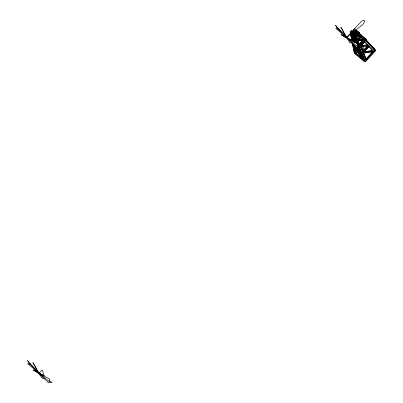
<?xml version="1.0" encoding="UTF-8"?>
<svg xmlns="http://www.w3.org/2000/svg" width="403" height="403" viewBox="0 0 403 403"><rect width="100%" height="100%" fill="white"/><g stroke="black" fill="none" stroke-linecap="round" stroke-linejoin="round"><path stroke-width="0.6" d="M41.831 377.893L38.945 373.249L41.574 375.117M349.779 42.587L347.003 38.008L349.522 39.811M39.585 373.606L38.925 373.027M347.613 38.26L357.194 43.499L357.537 46.541M27.872 363.723L30.29 364.372L37.842 371.858M27.822 363.713L37.766 372.05L27.56 360.589L28.86 362.811L37.786 371.898M49.534 380.77L52.012 382.538L48.506 382.8L37.615 371.984L39.212 373.611L43.081 376.16M347.472 38.406L351.033 40.854M336.787 27.525L335.513 25.283L345.714 36.744L338.238 29.066L335.754 28.427L345.688 36.764M353.038 33.011L353.633 31.434M353.391 32.618L353.789 31.565M353.35 33.091L353.985 31.409M353.718 32.663L354.353 30.986L355.103 31.923M358.564 39.726L358.438 39.348M358.438 40.038L358.776 39.565L358.524 39.192M353.255 38.139L353.955 36.391M354.66 34.643L355.36 32.9L354.811 34.779M353.406 38.27L354.111 36.527M353.512 38.32L354.182 36.668M354.847 35.011L355.733 32.804L353.668 33.656L355.965 35.993L351.587 32.27M354.333 36.799L353.668 38.456L354.852 37.177M355.003 35.147L355.733 32.804L353.673 33.912L355.834 36.134L351.456 32.411L352.554 33.011L353.789 32.311M356.035 48.516L356.484 47.408M356.746 47.635L355.854 49.851L355.592 49.624M356.524 48.733L356.993 47.579M356.791 48.959L357.254 47.806M356.539 47.468L345.562 36.678L347.547 38.325M41.811 377.928L44.718 378.679M349.764 42.622L352.67 43.373M358.786 40.149L358.841 39.59L358.418 39.398M355.784 30.683L356.962 31.822M358.292 32.502L357.078 31.197M360.584 35.001L358.811 32.759M363.647 38.345L360.967 35.111L362.841 37.469M358.539 45.514L358.252 45.806L354.585 37.086L354.872 36.794L358.836 45.756L364.599 39.479L364.307 39.237L364.579 38.92L358.751 32.552L355.95 30.185M368.977 43.715L369.213 43.443L374.034 48.713L373.803 48.985M359.013 46.894L365.053 61.266L365.556 61.684L375.44 50.924L374.931 50.511L375.4 49.967L365.828 39.509M354.212 34.517L352.685 31.741L351.522 30.754L350.434 31.938L352.005 33.273L352.655 32.2L353.945 34.542M351.693 30.93L350.61 32.114L350.847 32.547L351.935 31.369L351.663 30.875M350.806 32.23L351.804 31.51L351.532 31.016M350.837 32.29L351.663 31.389L351.421 30.955L352.59 31.943L354.086 34.658M351.9 31.308L350.817 32.492L351.733 33.298M354.141 32.346L351.96 34.713C352.157 33.953 350.051 32.658 350.398 33.394M346.54 37.388L352.323 31.091L352.766 31.454M352.247 31.358L354.6 28.799L359.209 32.804L353.834 38.582M352.549 31.62L351.497 32.865L352.957 35.519L356.514 31.681L357.773 32.794L355.527 35.237M351.602 32.92L352.685 31.741M351.703 33.237L352.786 32.059L354.076 34.401M351.698 33.454L352.816 32.114M353.582 31.479L351.97 33.217L350.65 32.069M354.504 31.948L355.844 32.744L353.129 35.701L351.537 32.814M352.101 34.834L354.816 31.877M352.912 34.477L355.864 31.132L355.159 32.033M353.718 33.993L355.506 33.016L353.849 33.852M354.313 34.215L356.514 31.681M354.776 36.053L357.773 32.794M350.917 40.663L352.146 39.323M358.836 45.756L354.872 36.794L354.781 37.283L359.088 32.588M352.67 39.756L353.496 38.859M355.169 37.036L358.771 33.111L364.599 39.479M358.343 33.817L355.688 36.703L357.129 40.129L360.781 36.436L358.343 33.817L360.781 36.436M357.28 40.25L355.839 36.824L358.489 33.938M352.978 40.023L353.804 39.126M356.272 36.436L358.332 34.195L358.025 33.928M354.433 39.167L353.25 40.456L355.33 42.214L356.121 41.353M356.015 37.449L358.383 34.865L359.632 35.922M357.159 39.57L360.096 36.653L357.305 39.69L356.015 36.844L357.305 39.69M357.129 40.129L360.635 36.315L355.839 36.824M360.745 36.98L363.017 39.464L357.698 40.018L358.942 38.668M359.683 37.892L357.285 40.502L359.204 44.834L363.838 39.781L360.881 36.587L363.838 39.781M359.204 44.834L357.431 40.622L361.028 36.708M357.632 41.867L361.582 37.565M359.083 44.149L363.133 40.023L359.234 44.27L357.597 40.607L359.234 44.27M359.32 44.058L362.478 40.617M359.058 44.713L363.692 39.66L357.431 40.622M356.756 48.899L357.592 47.987M355.103 51.005L355.955 50.078M356.897 48.98L358.569 47.161M359.023 46.713L365.995 39.121L358.781 33.031M355.114 51.272L356.181 50.037M357.018 49.126L357.854 48.214M360.096 45.841L362.977 42.703M364.624 40.91L365.45 40.013L375.44 50.924M357.159 49.206L358.413 47.841M365.995 39.121L366.201 39.489L358.816 47.529L358.615 47.161M355.642 51.73L358.111 49.04M361.818 45.005L364.7 41.872M362.69 51.08L367.465 45.877L367.717 46.083L362.942 51.287L360.942 46.924M362.64 52.042L368.639 45.509L368.891 45.715L362.891 52.249L360.393 46.708M364.438 50.949L366.095 49.146M368.831 46.647L363.864 52.058L372.725 50.899L368.579 46.441M369.062 45.967L374.14 51.448L366.191 60.097L363.158 52.884L369.314 46.179M366.241 59.135L363.687 53.065L372.926 51.856L366.241 59.135L365.989 58.929L372.674 51.649M366.191 60.097L365.939 59.891L373.883 51.241L374.14 51.448M351.451 34.658L354.333 36.829L351.451 34.658L352.015 37.358L355.723 40.567L357.547 44.98M352.015 37.358L351.592 34.512M352.207 35.555L352.398 37.308L355.27 39.731L351.95 35.167L352.529 37.842M354.207 42.159L352.781 40.955L352.232 37.509L353.617 38.678M354.932 42.396L353.164 40.899L352.731 37.993L356.776 43.453M357.829 47.171L360.086 52.541L353.874 47.297L354.116 47.045L353.633 44.733M354.388 45.121L354.771 46.95L354.529 47.201L359.446 51.352L356.247 46.96M355.431 53.201L363.597 60.097L363.35 60.349L355.184 53.453L355.431 53.201L354.368 48.118M355.839 53.357L354.852 48.627L362.675 59.13L355.839 53.357L356.086 53.11L355.219 48.97M363.35 60.349L360.227 52.788L360.473 52.536M360.559 52.879L360.312 53.131L354 47.801L355.184 53.453M352.141 42.653L354.328 53.125L364.564 61.77L365.053 61.266M356.469 47.473L359.965 47.232L357.481 45.463M354.187 32.195L352.509 32.93L352.917 33.676M353.93 32.426L352.64 32.789L354.655 31.958M346.363 37.252L336.807 27.505M357.698 40.018L362.871 39.343M359.39 40.371L361.189 40.134M357.743 40.728L363.133 40.023M364.201 51.775L372.473 50.692M365.939 59.891L362.901 52.677L373.883 51.241M364.05 52.773L365.284 52.617M367.133 52.375L368.362 52.214M370.211 51.972L371.445 51.811M355.658 40.149L352.57 40.471L352.262 40.204L350.832 33.373M358.746 39.821L363.068 39.368M355.431 52.561L359.088 52.178M365.183 51.539L372.498 50.768M354.781 37.283L350.293 33.489L351.139 33.64L350.852 33.933L352.282 40.763M356.695 36.199L359.919 36.079L356.227 36.371M357.139 36.754L359.944 36.532M356.161 36.965L360.096 36.653M361.415 45.343L367.415 45.101L361.093 45.594L364.488 41.902L364.236 41.69L367.415 45.101M360.776 46.123L368.639 45.509M361.949 46.31L363.788 46.169M367.717 46.083L360.977 46.612L362.942 51.287M356.826 31.983L357.783 32.371L356.982 31.696M39.62 373.536L49.242 378.805L49.559 381.883L37.801 371.783L38.416 372.558M350.66 33.484L351.552 33.968M347.351 38.104L347.724 38.295L345.754 36.532M358.212 34.21L359.919 36.079M362.901 52.677L363.158 52.884M347.572 38.23L357.506 46.577M356.066 30.149L359.209 32.804M359.466 33.802L366.201 39.489M364.498 38.285L365.415 39.056M355.053 30.452L355.909 31.217M361.874 36.577L364.579 38.92M373.077 47.902L374.034 48.713M374.004 48.788L375.4 49.967M352.58 31.681L351.522 30.754M351.607 31.026L352.534 31.726M351.743 33.192L350.6 31.852L351.764 32.839L353.26 35.555M351.653 33.368L352.867 34.396M354.731 35.973L353.562 35.031M350.922 33.585L355.008 37.036L352.852 34.814L354.877 37.177L350.504 33.454M350.409 33.706L354.897 37.494M352.539 37.162L355.411 39.585M352.157 37.212L355.784 40.275M354.6 39.353L355.446 40.063M354.534 39.454L355.456 40.229M353.305 40.753L355.965 43M352.922 40.809L354.353 42.013M357.335 45.03L358.252 45.806M354.771 46.95L359.244 50.728M354.116 47.045L359.854 51.886M357.406 50.214L359.209 51.74M360.227 52.788L355.169 48.516L362.66 58.571M356.086 53.11L362.463 58.495M355.778 32.28L357.164 34.008M346.59 37.58C345.88 37.051 347.225 38.129 346.509 37.595M365.652 39.554L368.79 42.98M365.36 40.053L374.931 50.511M358.892 33.323L364.307 39.237M368.891 45.715L364.715 41.222L364.967 41.428L360.423 46.38L362.891 52.249M356.811 31.636L357.532 32.532M355.461 30.613L357.617 33.298M355.154 30.346L357.305 33.031M355.023 30.769L357.32 33.635M354.585 30.754L355.648 32.079M354.575 31.323L355.33 32.26M355.733 32.804L356.982 34.305M354.01 39.393L356.922 43.302M356.096 42.854L352.585 38.139L353.164 40.899M356.539 49.776L362.529 57.815M352.942 35.862L355.355 39.182M352.111 35.061L355.214 39.328M357.471 47.489L359.244 49.927M356.872 47.252L359.355 50.667M358.076 38.129L358.952 39.721M361.577 44.496L364.201 49.267M357.214 38.693L357.793 39.756M361.587 46.652L363.627 50.365M352.217 31.877L353.189 33.651M351.648 30.981L351.814 31.404M352.046 31.953L353.058 33.792M353.119 35.439L351.592 32.663L350.706 31.913L350.978 32.406M351.22 32.85L352.232 34.693M351.119 32.804L352.091 34.572M351.335 33.439L352.071 34.774M363.667 53.408L365.989 58.929M359.275 46.738L365.556 61.684M355.542 39.701L354.282 36.628L355.642 40.421M356.801 42.728L355.92 40.617L352.091 37.655L352.781 40.955M358.277 46.824L364.564 61.77M358.302 47.458L358.977 49.07M361.959 56.213L362.428 57.322M355.023 45.861L355.381 47.574M354.756 45.635L355.114 47.342M353.058 38.32L352.464 36.058L352.907 38.189M354.015 44.758L354.635 47.559M353.149 43.826L353.874 47.297M352.489 43.544L354.292 52.168M364.846 50.788A0.826 0.771 -28.8 0 1 365.667 51.7M364.826 50.37A0.826 0.771 -28.8 0 1 365.073 51.785M364.881 50.697A0.514 0.484 -28.8 0 1 364.66 51.634M341.069 34.678L346.227 37.217L345.996 37.801L341.069 34.678M38.315 372.301L32.945 362.519L38.315 372.301M346.268 36.995L340.893 27.213L346.268 36.995M364.468 21.011L364.191 22.382L362.68 24.729L355.26 30.416L353.864 31.902L352.786 31.923L353.461 29.862L361.708 21.097L363.597 20.15L364.468 21.011M353.925 32.129C354.348 33.187 354.761 31.273 353.925 32.129M39.076 372.982L42.169 369.939L44.259 375.626L39.121 372.931M347.023 37.675L350.121 34.633L352.197 40.335L347.043 37.645M38.3 372.629L38.048 373.107L33.132 369.959L38.3 372.629M346.313 37.64L346.822 38.109L346.343 37.65M38.416 372.71L38.804 373.082L38.416 372.71M357.532 38.895A0.514 0.484 -28.8 0 0 358.131 38.245A0.514 0.484 -28.8 0 0 357.27 38.099A0.514 0.484 -28.8 0 0 357.532 38.895"/></g></svg>
